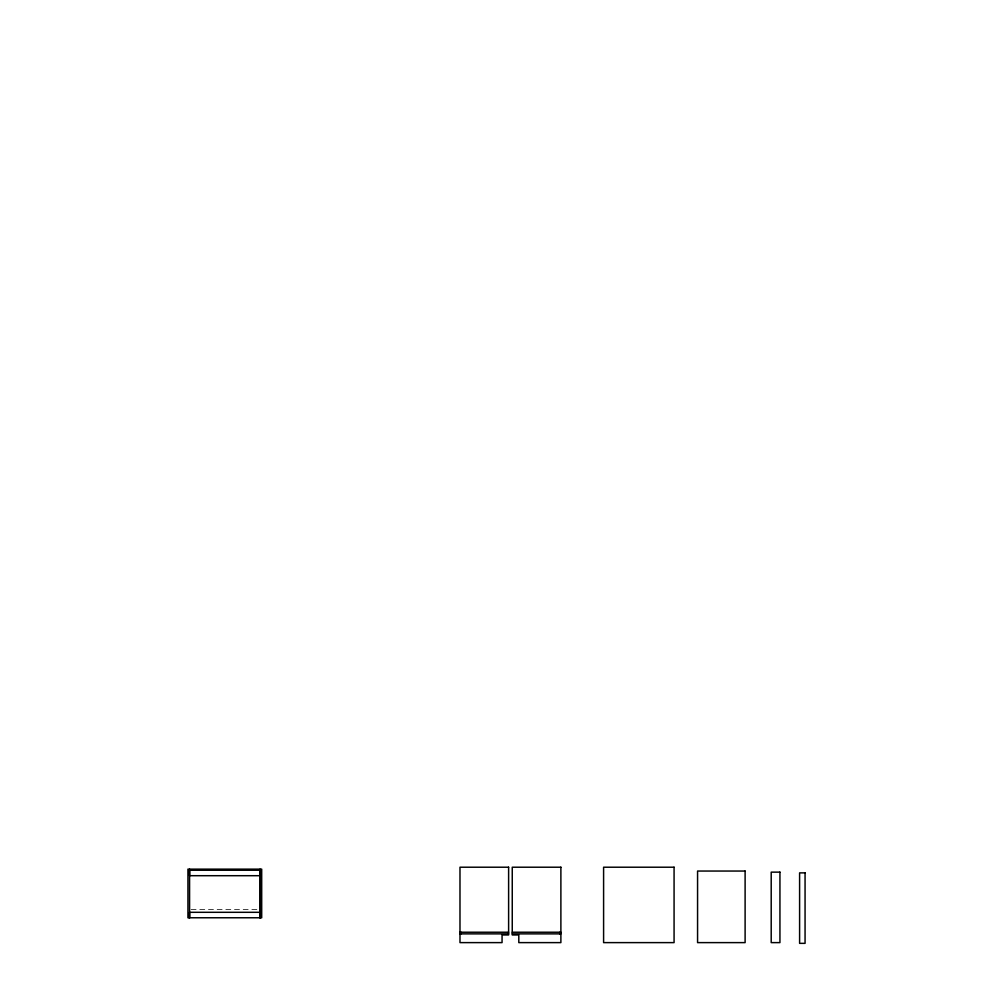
<?xml version="1.0" encoding="UTF-8"?>
<svg xmlns="http://www.w3.org/2000/svg" width="993" height="993" viewBox="0 0 993 993"><rect width="100%" height="100%" fill="white"/><g stroke="black" fill="none" stroke-linecap="round" stroke-linejoin="round"><path stroke-width="0.74" stroke-dasharray="4.96 3.72" d="M191.115 909.576L260.054 909.576"/><path stroke-width="1.49" d="M189.576 917.768L189.576 912.306L260.054 912.306L260.054 917.768L261.693 917.768L261.693 869.148L187.938 869.148L187.938 917.768L189.576 917.768L189.576 869.148M260.054 917.768L260.054 869.148M189.03 917.768L260.6 917.768M459.982 932.228L508.615 932.228M512.251 932.228L560.884 932.228M459.982 933.867L508.615 933.867M512.251 933.867L560.884 933.867M559.791 932.228L559.791 933.867M461.075 932.228L461.075 933.867M260.6 874.833L260.6 913.175L260.6 874.833M508.615 867.212L459.982 867.212L459.982 942.618L502.061 942.618L502.061 934.959L508.615 934.959L508.615 867.212M560.884 867.212L512.251 867.212L512.251 934.959L518.805 934.959L518.805 942.618L560.884 942.618L560.884 867.212M674.073 867.212L603.595 867.212L603.595 942.618L674.073 942.618L674.073 867.212M260.054 870.24L189.576 870.24L189.576 875.702L260.054 875.702L260.054 870.24M745.11 871.047L697.57 871.047L697.57 942.618L745.11 942.618L745.11 871.047M779.939 872.139L771.201 872.139L771.201 942.618L779.939 942.618L779.939 872.139M805.062 872.872L799.601 872.872L799.601 943.35L805.062 943.35L805.062 872.872"/></g></svg>
